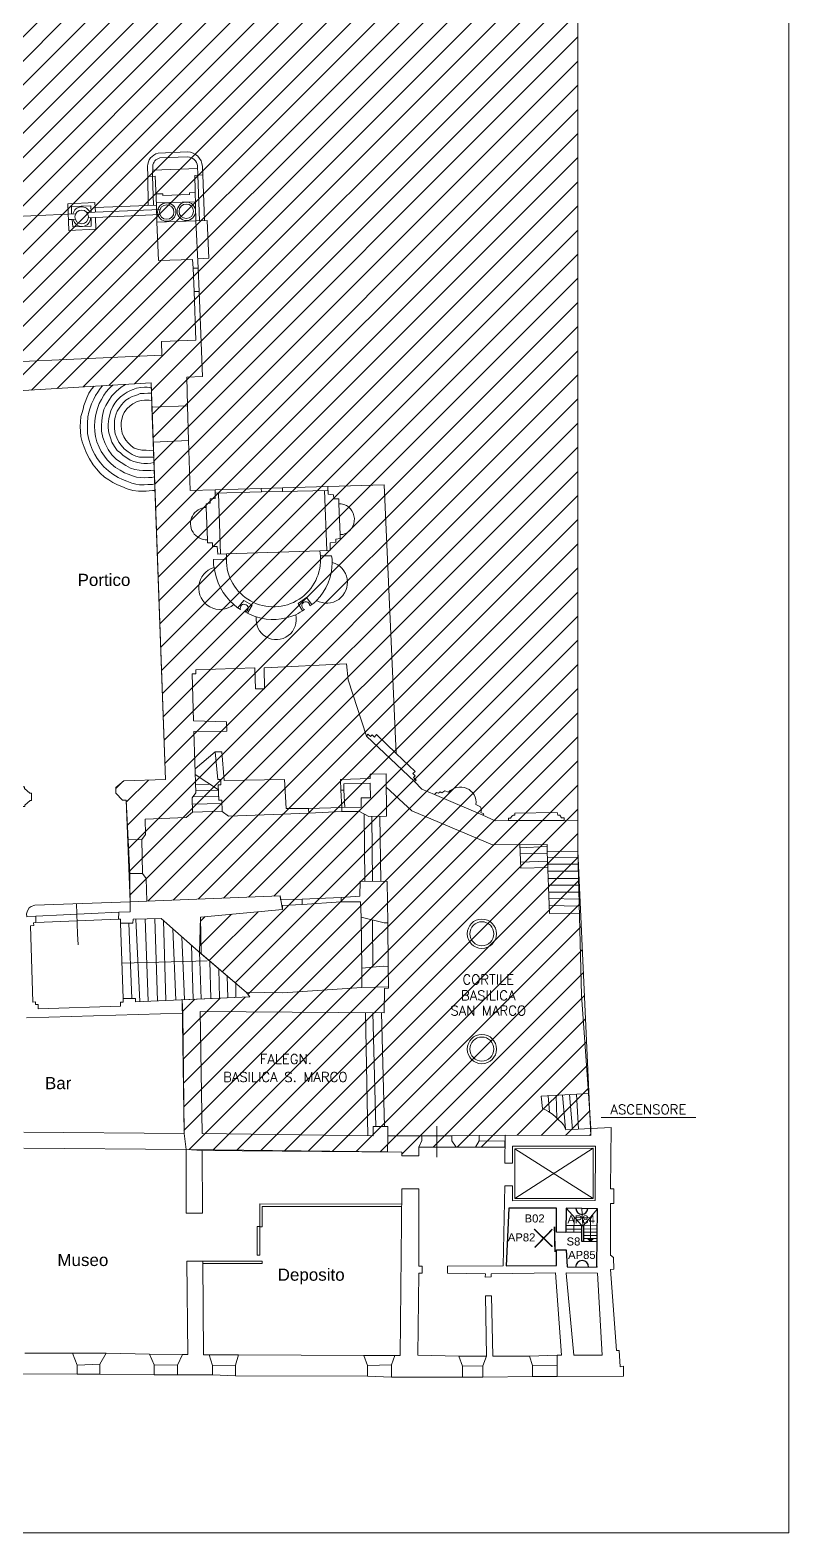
# Model space of a CAD drawing. Header units: metres. Extents: x 13 to 11853, y -8377 to 23.
# Drawn here: x 9029 to 11853, y -8377 to -2785 of the extents above; entities that cross this region are included whole.
import ezdxf
from ezdxf.enums import TextEntityAlignment as Align

# ---------------------------------------------------------------- set-up
doc = ezdxf.new("R2010")
doc.units = ezdxf.units.M
doc.header["$LTSCALE"] = 0.0125
doc.layers.add('CODICE LAMDADINE', color=150, linetype='Continuous')
for name, color, linetype, lineweight in [('LAMPADINE', 30, 'Continuous', 30), ('MURI', 7, 'Continuous', 9), ('VANI', 66, 'Continuous', 9)]:
    doc.layers.add(name, color=color, linetype=linetype, lineweight=lineweight)
doc.styles.add('DITTA', font='COMPLEX.SHX', dxfattribs={"height": 60})
doc.styles.add('ducale_200', font='ARIAL.TTF', dxfattribs={"height": 1})

# ---------------------------------------------------------------- blocks, each defined once
blk = doc.blocks.new('re')
at = {"const_width": 0.3}
for points in [[(51.55, 419.05), (51.66, 413.81)], [(55.72, 418.12), (52.08, 414.34)], [(52.09, 417.95), (55.87, 414.31)]]:
    blk.add_lwpolyline(points, dxfattribs=at)

msp = doc.modelspace()

# ---------------------------------------------------------------- hatches: boundary and pattern name
at = {"layer": 'MURI'}
h = msp.add_hatch(dxfattribs=at)
h.set_pattern_fill('ANSI31', color=252, scale=20, style=0)
h.set_pattern_definition([(45, (75518.58, -4723.45), (-44.90128, 44.90128), [])])
h.paths.add_polyline_path([(8577.7, -689.2), (8583.1, -877.3), (8479.3, -854.4), (7897.2, -860.5), (7904.8, -1409.8), (7890.3, -1409.8), (7889.5, -1390.7), (7873.5, -1390.7), (7870.4, -1395.3), (7857.4, -1378.5), (7820, -1378.5), (7804, -1396), (7800.1, -1393.7), (7791, -1393.7), (7783.3, -1399.8), (7783.3, -1411.3), (7759.6, -1412.1), (7758.2, -1417.6), (7754.7, -1422.1), (7750.1, -1424.8), (7744.3, -1426.1), (7739, -1425), (7739, -1462.5), (7811.6, -1462.5), (7811.3, -1504.2), (7840.8, -1504.8), (7862.4, -1919.1), (7832.1, -1920.2), (7832.5, -1959.9), (7862.3, -1959.2), (7882.1, -2373.7), (7852.6, -2375), (7855.2, -2417.2), (7885.2, -2416.9), (7903.3, -2813.6), (7870.7, -2814.6), (7873.7, -2859.9), (7905.3, -2857.9), (7905.3, -2877.8), (7900.7, -2879.8), (7896.4, -2884.4), (7896.1, -2886), (7869.7, -2887.5), (7879.2, -3181.2), (7917, -3179), (7918.2, -3200), (7888.7, -3200.8), (7891, -3244.3), (7921.5, -3244.3), (7938.6, -3644.7), (7905.8, -3646.3), (7907.8, -3687.5), (7938.7, -3687.5), (7950.6, -3887.1), (7961.3, -4098), (7946.9, -4102.9), (7943.4, -4111.2), (7943.4, -4120.9), (7947.2, -4128.6), (7957.3, -4133.3), (7961.8, -4134), (7964.8, -4135.6), (7965.6, -4138.7), (7963.6, -4141.9), (7962.7, -4146.2), (7964.4, -4150.3), (7967.2, -4152.7), (7967.9, -4154.5), (7968.1, -4156.3), (7964.9, -4164.3), (7965.9, -4166.9), (7968.7, -4167.5), (7970.9, -4166.4), (7974.4, -4163.5), (7978.9, -4163.7), (7979.8, -4166.2), (7982.3, -4167.1), (7985.5, -4163.9), (7988, -4163.6), (7993, -4167.9), (7991.2, -4174.5), (7985.8, -4178.6), (7984.6, -4183.1), (7987.4, -4190.4), (7992.3, -4191.9), (8000.5, -4189.4), (8002.5, -4185.4), (8002.2, -4180.9), (8019, -4180.9), (8018, -4184.7), (8020.9, -4187.4), (8024.8, -4186.9), (8028.6, -4188.3), (8029.1, -4188.5), (8031.4, -4191.3), (8032.4, -4192.8), (8033.1, -4195.8), (8031.1, -4197.6), (8031.2, -4200.2), (8033.3, -4201.9), (8035.8, -4201.5), (8039.4, -4203.2), (8040, -4207.2), (8040.6, -4208.3), (8045.7, -4322.6), (8886, -4282.9), (8901.7, -4282.3), (8899.4, -4211), (8922.3, -4210.3), (8942.9, -4235.5), (8963.6, -4235.5), (8991.8, -4199.6), (8991.8, -4179.7), (8986.5, -4179.7), (8984.2, -4127.8), (9480, -4097.2), (9533.5, -5573.9), (9377.6, -5578.5), (9348.6, -5602.9), (9348.6, -5624.3), (9373, -5650.3), (9386.8, -5650.3), (9401.7, -6029.2), (9959.7, -6006.2), (9968.9, -6056.7), (9663.3, -6085.7), (9660.3, -6216.3), (9832.9, -6365.3), (9846.7, -6382.1), (9595.5, -6392.9), (9602.2, -6890.9), (9609.8, -6950.4), (10359.5, -6959.2), (10412, -6959.6), (10412, -6973.4), (10476.1, -6973.4), (10476.1, -6941.3), (10796.3, -6941.7), (10797, -6897), (11116.3, -6898.5), (11067.4, -5839.7), (11067.4, -689.2)])
at = {"layer": 'MURI', "linetype": 'ByBlock', "lineweight": 5}
msp.add_hatch(color=256, dxfattribs=at).paths.add_polyline_path([(11114, -7292.5), (11125.5, -7281.3), (11103, -7281.3)])

# ---------------------------------------------------------------- linework, layer by layer
at = {"layer": 'LAMPADINE'}
for centre, radius, start, end in [((11082.4, -7169.7), 21.9, 179.2065, 359.2065), ((11083.3, -7387.8), 24.3, 359.5908, 179.5908)]:
    msp.add_arc(centre, radius, start, end, dxfattribs=at)
at = {"layer": 'MURI', "linetype": 'Continuous', "ltscale": 0.1}
for p, q in [((11853, 22.9), (11853, -8377.1)), ((11853, -8377.1), (5933, -8377.1))]:
    msp.add_line(p, q, dxfattribs=at)
at = {"layer": 'MURI', "color": 252}
for p, q in [((9394.4, -5798.5), (9400.5, -5923.7)), ((9444.8, -5796.9), (9447.9, -5923.7)), ((9017, -6084.2), (9050.7, -6082.6)), ((9050.7, -6082.6), (9050.7, -6105.6)), ((9042.8, -6117.2), (9030.8, -6117.8)), ((9030.8, -6117.8), (9040, -6402)), ((9050.7, -6105.6), (9042.4, -6106.3)), ((9042.4, -6106.3), (9042.8, -6117.2)), ((10263.8, -6275.1), (10344.7, -6267.5)), ((10263.8, -6347), (10263.8, -6275.1)), ((10344.7, -6267.5), (10361.5, -6269)), ((10361.5, -6269), (10363.1, -6350)), ((9846.7, -6382.1), (9832.9, -6365.3)), ((9832.9, -6365.3), (9970.4, -6366.8)), ((9970.4, -6366.8), (10263.8, -6347)), ((10263.8, -6347), (10363, -6345.1)), ((10347.8, -6351.5), (10346.3, -6441.7)), ((10363.1, -6350), (10347.8, -6351.5)), ((9040, -6402), (9049.1, -6400.4)), ((9049.1, -6400.4), (9049.1, -6411.1)), ((9049.1, -6411.1), (9059.8, -6411.1)), ((9059.8, -6411.1), (9059.8, -6426.4)), ((9059.8, -6426.4), (9365.4, -6417.2)), ((9365.4, -6417.2), (9365.4, -6402)), ((9365.4, -6402), (9376.1, -6402)), ((9376.1, -6402), (9376.1, -6388.2)), ((9376.1, -6388.2), (9421.9, -6388.2)), ((9421.9, -6400.4), (9846.7, -6382.1)), ((9421.9, -6388.2), (9421.9, -6400.4)), ((9597.6, -6443.2), (9595.5, -6392.9)), ((9597.6, -6443.2), (9015.5, -6460)), ((9602.2, -6890.9), (9597.6, -6443.2)), ((10346.3, -6441.7), (9661.8, -6437.1)), ((9661.8, -6437.1), (9669.4, -6890.9)), ((10931.4, -6751.8), (11107.2, -6742.4)), ((10936, -6797.7), (10931.4, -6751.8)), ((10946.7, -6802.2), (10936, -6797.7)), ((10958.9, -6808.4), (10946.7, -6802.2)), ((10974.2, -6820.6), (10958.9, -6808.4)), ((10984.9, -6828.2), (10974.2, -6820.6)), ((10306.5, -6900), (10306.5, -6864.9)), ((10306.5, -6864.9), (10360, -6864.9)), ((10360, -6864.9), (10360, -6900)), ((10994.1, -6838.9), (10984.9, -6828.2)), ((11007.8, -6851.1), (10994.1, -6838.9)), ((11015.4, -6860.3), (11007.8, -6851.1)), ((11023.1, -6877.1), (11015.4, -6860.3)), ((11116.3, -6872.5), (11023.1, -6877.1)), ((11116.3, -6872.5), (11191.1, -6867.9)), ((11154.2, -6830.9), (11506.8, -6830.9)), ((11191.1, -6867.9), (11189.6, -7097.1)), ((9006.4, -6886.3), (9602.2, -6890.9)), ((9609.8, -6950.4), (9602.2, -6890.9)), ((9669.4, -6890.9), (10306.5, -6900)), ((10306.5, -6900), (10306.5, -6900)), ((10360, -6900), (10359.5, -6959.2)), ((10360, -6900), (10486.8, -6900)), ((10486.8, -6916.8), (10476.1, -6941.3)), ((10486.8, -6900), (10486.8, -6916.8)), ((10795.4, -7000.9), (10797, -6897)), ((9609.8, -6950.4), (9006.4, -6945.9)), ((9669.4, -6953.5), (9609.8, -6950.4)), ((9609.8, -7187.3), (9609.8, -6950.4)), ((10412, -6959.6), (9669.4, -6953.5)), ((9669.4, -6953.5), (9671, -7187.3)), ((10412, -6973.4), (10412, -6959.6)), ((10412, -6959.6), (10412, -6959.6)), ((10476.1, -6973.4), (10412, -6973.4)), ((10476.1, -6941.3), (10476.1, -6973.4)), ((10824.5, -7000.9), (10795.4, -7000.9)), ((10789.5, -7382.9), (10795.4, -7084.9)), ((10795.4, -7084.9), (10824.5, -7084.9)), ((11189.6, -7097.1), (11201.8, -7097.1)), ((11201.8, -7097.1), (11201.8, -7150.6)), ((9883.9, -7238), (9883.9, -7152.8)), ((9883.9, -7152.8), (10411.4, -7153.1)), ((11201.8, -7150.6), (11189.6, -7150.6)), ((11189.6, -7150.6), (11189.6, -7343.1)), ((9671, -7187.3), (9609.8, -7187.3)), ((9892.9, -7238), (9892.9, -7161.9)), ((9892.9, -7161.9), (10411.4, -7162.1)), ((11082.3, -7232.5), (11024.6, -7168.9)), ((11052.6, -7258), (11053.5, -7203.3)), ((11053.5, -7203.3), (11114.7, -7204.1)), ((11085.6, -7232.6), (11082.4, -7169.7)), ((11089, -7232.8), (11140.1, -7170.5)), ((11114.7, -7204.1), (11114.1, -7281.3)), ((9874.8, -7342.9), (9874.8, -7236.3)), ((9874.8, -7236.3), (9883.9, -7236.3)), ((9883.9, -7236.3), (9883.9, -7342.9)), ((9883.9, -7238), (9892.9, -7238)), ((9616, -7712.8), (9612.9, -7366)), ((9612.9, -7366), (9672.5, -7366)), ((9672.5, -7366), (9672.6, -7389.1)), ((9672.5, -7366), (9892.9, -7366)), ((9672.5, -7366), (9674, -7714.4)), ((9672.5, -7375), (9892.9, -7375)), ((9874.8, -7342.9), (9883.9, -7342.9)), ((9892.9, -7375), (9892.9, -7366)), ((11189.6, -7343.1), (11200.3, -7352.3)), ((11200.3, -7352.3), (11201.8, -7395)), ((10583.1, -7384.3), (10789.5, -7382.9)), ((10583.1, -7410.3), (10583.1, -7384.3)), ((10723.6, -7413.4), (10583.1, -7410.3)), ((10722.1, -7425.6), (10723.6, -7413.4)), ((10745, -7424.1), (10722.1, -7425.6)), ((10984.9, -7408.8), (10745, -7413.4)), ((10745, -7413.4), (10745, -7424.1)), ((11006.3, -7715.9), (10984.9, -7408.8)), ((11024.4, -7409.7), (11024.3, -7410.1)), ((11024.3, -7410.1), (11052.8, -7715.4)), ((11024.4, -7409.7), (11140.1, -7410.5)), ((11158, -7715.4), (11140.1, -7410.5)), ((11201.8, -7395), (11189.6, -7396.6)), ((11189.6, -7396.6), (11211, -7697.6)), ((9009.4, -7708.2), (9186.6, -7708.2)), ((9186.6, -7708.2), (9205, -7752.6)), ((9577.8, -7752.6), (9596.1, -7712.8)), ((9596.1, -7712.8), (9616, -7712.8)), ((9674, -7714.4), (9695.4, -7714.4)), ((9695.4, -7714.4), (9707.6, -7754.1)), ((10991, -7795.3), (10991, -7715.9)), ((10991, -7715.9), (11006.3, -7715.9)), ((11052.8, -7715.4), (11158, -7715.4)), ((11211, -7697.6), (11221.7, -7697.6)), ((11221.7, -7697.6), (11224.8, -7758.7)), ((9205, -7752.6), (9205, -7786.2)), ((9577.8, -7789.2), (9577.8, -7752.6)), ((9707.6, -7754.1), (9707.6, -7789.2)), ((11224.8, -7758.7), (11237, -7757.1)), ((11237, -7757.1), (11237, -7793.8)), ((9205, -7786.2), (8988, -7784.6)), ((9707.6, -7789.2), (9577.8, -7789.2)), ((11237, -7793.8), (10991, -7795.3))]:
    msp.add_line(p, q, dxfattribs=at)
at = {"layer": 'MURI', "linetype": 'Continuous'}
for p, q in [((11116.3, -6898.5), (11116.3, -6872.5)), ((10797, -6897), (11116.3, -6898.5)), ((11133.1, -6938.2), (10824.5, -6938.2)), ((10824.5, -6938.2), (10824.5, -7000.9)), ((11131.6, -7139.9), (11133.1, -6938.2)), ((10824.5, -7084.9), (10824.5, -7141.4)), ((10824.5, -7141.4), (11131.6, -7139.9))]:
    msp.add_line(p, q, dxfattribs=at)
at = {"layer": 'MURI', "linetype": 'ByBlock', "lineweight": 30}
for p, q in [((10810.7, -7168.9), (10801.2, -7382.9)), ((10987.9, -7168.9), (10810.7, -7168.9)), ((10987.9, -7258), (10987.9, -7168.9)), ((11024.6, -7168.9), (11023.1, -7259.5)), ((11140.1, -7170.5), (11024.6, -7168.9)), ((11138.6, -7384.4), (11140.1, -7170.5)), ((11023.1, -7259.5), (10987.9, -7258)), ((10987.9, -7381.3), (10987.9, -7323.7)), ((10987.9, -7323.7), (11024.6, -7323.7)), ((11024.6, -7323.7), (11027.7, -7387.4)), ((11103, -7281.3), (11125.5, -7281.3)), ((10801.2, -7382.9), (10987.9, -7381.3)), ((11027.7, -7387.4), (11138.8, -7388.2)), ((11138.6, -7384.4), (11138.6, -7384.4)), ((11138.8, -7388.2), (11138.6, -7384.4))]:
    msp.add_line(p, q, dxfattribs=at)
at = {"layer": 'MURI', "linetype": 'ByBlock', "lineweight": 5}
for q in [(11103, -7281.3), (11125.5, -7281.3)]:
    msp.add_line((11114, -7292.5), q, dxfattribs=at)
at = {"layer": 'MURI', "color": 252}
for points in [[(8984.2, -4127.8), (9480, -4097.2), (9533.5, -5573.9), (9377.6, -5578.5), (9348.6, -5602.9), (9348.6, -5624.3), (9373, -5650.3), (9386.8, -5650.3), (9401.7, -6029.2), (9959.7, -6006.2), (9968.9, -6056.7), (9663.3, -6085.7), (9660.3, -6216.3), (9832.9, -6365.3), (9846.7, -6382.1), (9595.5, -6392.9), (9602.2, -6890.9), (9609.8, -6950.4), (10359.5, -6959.2), (10412, -6959.6), (10412, -6973.4), (10476.1, -6973.4), (10476.1, -6941.3), (10796.3, -6941.7), (10797, -6897), (11116.3, -6898.5), (11067.4, -5839.7), (11067.4, -689.2)], [(9499.8, -3436.4), (9495.3, -3328.7), (9467.8, -3329.5)], [(9467.8, -3329.5), (9468.3, -3438)], [(9485.4, -3329), (9488.1, -3436.9)], [(9485.5, -3305.7), (9653, -3299.6)], [(9672, -3323.9), (9641.9, -3325.4), (9646.5, -3494.5)], [(9659.2, -3494.5), (9653.7, -3324.8)], [(9678.6, -3494), (9671.7, -3323.9)], [(9643.5, -3389.8), (9622.8, -3390.6), (9622.8, -3396.7), (9523.5, -3399.8), (9522.8, -3394.4), (9498.3, -3394.4)], [(9272.7, -3462.6), (9270.7, -3426.3), (9169.8, -3430.8), (9173.4, -3530.7), (9273.7, -3525.1), (9273.2, -3482.3)], [(9256.4, -3463.3), (9255.9, -3438.5), (9183.1, -3441), (9183.1, -3468.7)], [(9512.7, -3452.3), (9241.1, -3464)], [(9499.8, -3436.4), (9271.7, -3445.1)], [(9644.2, -3423.5), (9499.8, -3427.3)], [(9499.8, -3436.4), (9501.4, -3499.1)], [(9199, -3468), (8920.5, -3480.4)], [(9185.6, -3489.9), (9172.4, -3489.9)], [(9256.4, -3483.3), (9256.4, -3514.9), (9188.2, -3517.4), (9185.6, -3489.4), (9197.6, -3488.9)], [(9512.5, -3471.2), (9246.5, -3483.8)], [(9654.2, -3670.2), (9646.5, -3494.5), (9501.4, -3499.1), (9507.5, -3642.7), (9634.3, -3638.1), (9635.8, -3670.2), (9654.2, -3670.2)], [(9652.6, -3636.6), (9694.4, -3634), (9688.3, -3494), (9646.5, -3494.5)], [(9635.8, -3670.2), (9639.6, -3757.3)], [(9654.2, -3670.2), (9658, -3757.3)], [(8984.2, -4127.8), (9480, -4097.2), (9482.3, -4187.4), (9615.2, -4183.5), (9612.1, -4075.8), (9671, -4073.5), (9658, -3757.3), (9639.6, -3757.3), (9646.5, -3938.3), (9518.9, -3943.7), (9519.7, -3994.1), (8643.5, -4034.6)], [(9268.3, -4110.3), (9257.7, -4120.9), (9248.5, -4136.2), (9240.9, -4153.8), (9234.8, -4169.8), (9229.4, -4182), (9226.4, -4195), (9221.8, -4211), (9218.7, -4222.5), (9217.2, -4242.4), (9215.7, -4259.9), (9216.4, -4279), (9218.7, -4297.4), (9223.3, -4316.5), (9230.9, -4337.1), (9239.3, -4359.2), (9250, -4380.6), (9263.8, -4402), (9276, -4417.3), (9290.5, -4433.3), (9306.6, -4447.9), (9322.6, -4458.6), (9337.1, -4468.5), (9354.7, -4476.9), (9370.7, -4483.8), (9390.6, -4491.4), (9411.2, -4497.5), (9432.6, -4500.6), (9448.7, -4500.6), (9461.6, -4500.6), (9472.3, -4499.8), (9484.6, -4498.3), (9494.2, -4497.5)], [(9299.2, -4108.4), (9289.8, -4118.6), (9281.4, -4131.6), (9273, -4144.6), (9266.1, -4158.3), (9258.4, -4175.1), (9253.1, -4190.4), (9248.5, -4206.5), (9244.7, -4224), (9243.2, -4247.7), (9242.4, -4262.2), (9243.2, -4285.9), (9248.5, -4308.8), (9253.9, -4328.7), (9261.5, -4347.8), (9269.9, -4363.8), (9279.1, -4379.1), (9291.3, -4395.2), (9304.3, -4409.7), (9321.1, -4424.9), (9337.1, -4437.9), (9357, -4449.4), (9373.8, -4457), (9389.1, -4463.9), (9407.4, -4470.8), (9423.4, -4474.6), (9436.4, -4476.9), (9454, -4476.9), (9467.8, -4476.1), (9484.6, -4475.4), (9493.3, -4473.9)], [(9336.7, -4106.1), (9328.7, -4113.3), (9322.6, -4119.4), (9312.7, -4130.8), (9304.3, -4143.8), (9295.1, -4159.9), (9286.7, -4174.4), (9281.4, -4189.7), (9276.8, -4204.9), (9273, -4221), (9269.9, -4239.3), (9269.1, -4259.2), (9270.7, -4279), (9273, -4297.4), (9278.3, -4316.5), (9285.9, -4336.3), (9293.6, -4353.1), (9305.8, -4370.7), (9316.5, -4384.5), (9331, -4399), (9347.1, -4412), (9364.6, -4422.7), (9380.7, -4431.8), (9394.4, -4437.9), (9410.5, -4444), (9425, -4448.6), (9439.5, -4450.2), (9454, -4450.9), (9470, -4450.2), (9482.3, -4449.4), (9492.4, -4447.8)], [(9384.9, -4103.1), (9367.7, -4114), (9350.1, -4129.3), (9334.1, -4146.1), (9321.8, -4162.9), (9311.2, -4182), (9304.3, -4197.3), (9298.9, -4218.7), (9295.9, -4237.8), (9295.1, -4256.9), (9295.1, -4277.5), (9299.7, -4300.4), (9308.9, -4323.3), (9320.3, -4345.5), (9334.1, -4365.4), (9350.9, -4382.2), (9368.4, -4394.4), (9386, -4405.1), (9403.6, -4415), (9418.9, -4419.6), (9434.9, -4422.7), (9449.4, -4423.4), (9467.8, -4424.2), (9478.5, -4423.4), (9491.4, -4421.9)], [(9480.5, -4116.3), (9464.7, -4113.3), (9454.8, -4113.3), (9441, -4114.8), (9425.7, -4117.9), (9412.8, -4121.7), (9403.6, -4126.3), (9390.6, -4131.6), (9379.1, -4139.2), (9366.2, -4149.9), (9353.9, -4161.4), (9344.8, -4172.9), (9337.1, -4185.8), (9330.3, -4201.1), (9325.7, -4214.9), (9322.6, -4230.9), (9320.3, -4250.8), (9320.3, -4264.5), (9322.6, -4283.6), (9328, -4302.7), (9334.1, -4318), (9344, -4334.8), (9353.9, -4349.3), (9365.4, -4358.5), (9375.3, -4368.4), (9389.8, -4376.8), (9401.3, -4385.2), (9415, -4389.8), (9430.3, -4393.6), (9442.5, -4396.7), (9453.2, -4397.4), (9466.2, -4397.4), (9478.5, -4395.9), (9490.4, -4394.4)], [(9481, -4136.2), (9467.8, -4136.2), (9454, -4136.9), (9439.5, -4137.7), (9429.6, -4141.5), (9417.3, -4145.4), (9409.7, -4148.4), (9397.5, -4154.5), (9386, -4161.4), (9377.6, -4169), (9369.2, -4179), (9360.8, -4192), (9353.9, -4202.6), (9350.1, -4212.6), (9345.5, -4225.6), (9344, -4237.8), (9343.2, -4253.8), (9343.2, -4269.1), (9346.3, -4286.7), (9352.4, -4302), (9360, -4318), (9367.7, -4329.5), (9379.9, -4343.2), (9393.7, -4354.7), (9408.9, -4363.8), (9423.4, -4369.9), (9436.4, -4373.8), (9449.4, -4374.5), (9465.5, -4374.5), (9481.5, -4373.8), (9489.7, -4373.8)], [(9481.7, -4163.7), (9472.3, -4162.2), (9464.7, -4162.2), (9455.5, -4162.2), (9443.3, -4162.9), (9428, -4167.5), (9411.2, -4175.9), (9401.3, -4183.5), (9389.1, -4194.2), (9379.9, -4208), (9374.6, -4219.5), (9370.7, -4232.4), (9367.7, -4244.7), (9367.7, -4256.9), (9369.2, -4269.9), (9372.3, -4284.4), (9378.4, -4298.1), (9385.3, -4310.4), (9393.7, -4321.1), (9405.1, -4332.5), (9416.6, -4340.1), (9428.8, -4344.7), (9445.6, -4347.8), (9461.6, -4348.6), (9475.4, -4349.3), (9488.7, -4348.5)], [(9482.3, -4187.4), (9487.6, -4318)], [(9615.2, -4183.5), (9619, -4311.9)], [(9718.3, -4495.5), (9889.5, -4490.4), (9891, -4502.9), (9718.3, -4507.8)], [(9730.5, -4507.4), (9738.2, -4734.7)], [(9889.5, -4490.4), (9968.9, -4488.1)], [(9968.9, -4501.3), (9891, -4502.9)], [(10137.7, -4498), (9968.9, -4501.3), (9968.9, -4488.1), (10136.9, -4483.1)], [(10133.9, -4721.7), (10124.7, -4498.3)], [(9684.7, -4560.9), (9689.3, -4681.6)], [(10178.2, -4547.2), (10182.8, -4661.8)], [(9759.6, -4734), (10107.9, -4722.6)], [(9838.4, -4954.8), (9855.3, -4925.1), (9825.3, -4907.6), (9801.9, -4935.2)], [(10078.2, -4922.3), (10057.5, -4896.5), (10026.9, -4918.4), (10043.6, -4945.8)], [(10459.3, -5581.5), (10280.6, -5411.9)], [(9718.3, -5470), (9643.5, -5534.1)], [(10065.1, -5680.8), (9982.6, -5680.8), (9976.5, -5573.9), (9751.9, -5576.9), (9742.8, -5470), (9718.3, -5470), (9727.5, -5573.9), (9739.7, -5573.9), (9739.7, -5593.7), (9729, -5593.7), (9732.1, -5650.3), (9742.8, -5650.3), (9744.3, -5693), (9767.2, -5709.8), (10066.7, -5699.2), (10065.1, -5680.8)], [(9644.2, -5554.5), (9730, -5611.7)], [(9698.3, -5590.6), (9645.5, -5592.2)], [(10353.9, -5552.5), (10355.4, -5709.8), (10289.7, -5711.4), (10254.6, -5693), (10188.9, -5693), (10188.9, -5677.8), (10260.7, -5676.2), (10260.7, -5641.1), (10295.8, -5641.1), (10294.3, -5587.6), (10196.5, -5589.1), (10196.5, -5613.6), (10185.8, -5613.6), (10184.3, -5573.9), (10294.3, -5569.3), (10294.3, -5554), (10353.9, -5552.5)], [(9035, -5623.9), (9028.5, -5623.9), (9008.6, -5606.7), (9008.6, -5600.6), (8980, -5600.6), (8980, -5606.7), (8962, -5624.7), (8955.6, -5624.7), (8955.9, -5654.8), (8962.4, -5654.8), (8980, -5668.6), (8980, -5673.6), (9009.4, -5673.6), (9009.4, -5669), (9029.7, -5651.4), (9034.6, -5651.4), (9035, -5623.9)], [(9731.3, -5636.5), (9635, -5638.1)], [(9730.1, -5613.6), (9646.3, -5615.1)], [(10185.8, -5613.6), (10188.9, -5677.8)], [(10196.5, -5613.6), (10200.6, -5677.5)], [(11107.2, -6742.4), (11081.1, -6376), (11067.4, -5839.7), (10953.7, -5841.3), (10952.8, -5815.3), (10749.6, -5816.8), (10450.1, -5690), (10353.9, -5601.4)], [(10713.9, -5706.7), (10534, -5629.3)], [(9743.2, -5662.5), (9633.5, -5665.5)], [(9744.2, -5691.5), (9634.3, -5694.5)], [(10065.1, -5680.8), (10188.9, -5677.8)], [(10188.9, -5693), (10066.7, -5699.2)], [(10272.9, -5702.6), (10274.4, -5951.5)], [(10300.4, -5711.1), (10303.5, -5951.9)], [(10331, -5710.4), (10334, -5952.4)], [(10809.2, -5726.4), (11017, -5725.6)], [(10955.8, -5900.8), (10855, -5903.9), (10852, -5815.3)], [(10952.8, -5822.9), (10852.4, -5827.5)], [(10953.9, -5848.9), (10853.2, -5850.4)], [(11073.3, -6070.4), (10962, -6071.9), (10953.7, -5841.3)], [(11068, -5862.6), (10954.5, -5864.2)], [(9666.4, -6221.7), (9516.6, -6090.3), (9412.8, -6093.3), (9411.2, -6108.6), (9365.4, -6108.6), (9365.4, -6093.3), (9357.8, -6093.3), (9359.3, -6067.4), (9402.1, -6065.8), (9400.5, -5923.7), (9447.9, -5923.7), (9461.6, -5942.1), (9463.2, -6026.1), (9959.7, -6006.2), (9961.2, -6021.5), (10042.2, -6018.5), (10042.2, -6038.3), (9968.9, -6042.9), (9968.9, -6056.7), (9663.3, -6085.7), (9666.4, -6221.7)], [(10955, -5877.9), (10854.2, -5881)], [(11068.6, -5888.6), (10955.4, -5888.6)], [(11069.3, -5914.6), (10956.3, -5914.6)], [(10358.5, -5952.8), (10360, -6107.1), (10346.3, -6107.1), (10260.7, -6085.7), (10259.2, -6029.2), (10187.4, -6029.2), (10187.4, -6012.4), (10256.1, -6007.8), (10257.6, -5951.2), (10358.5, -5952.8)], [(11070, -5942.1), (10957.3, -5942.1)], [(11070.6, -5966.5), (10958.2, -5966.5)], [(9017, -6084.4), (9016.3, -6073.3), (9019.5, -6061.8), (9025.6, -6051.1), (9033.7, -6046), (9046.6, -6041.6), (9401.7, -6029.2)], [(9207.9, -6189), (9206.2, -6147.8), (9201.6, -6036.2)], [(10042.2, -6018.5), (10187.4, -6012.4)], [(10187.4, -6029.2), (10042.2, -6038.3)], [(11071.3, -5992.5), (10959.1, -5992.5)], [(11072, -6018.5), (10960, -6016.9)], [(9050.7, -6082.6), (9359.3, -6067.4)], [(9050.7, -6105.6), (9357.8, -6093.3)], [(9423.4, -6093), (9437.2, -6399.8)], [(9457.1, -6092), (9469.3, -6398.4)], [(9493.7, -6090.9), (9502.9, -6396.9)], [(10260.7, -6085.7), (10263.8, -6275.1)], [(11072.6, -6044.5), (10960.9, -6042.9)], [(9365.4, -6108.6), (9376.1, -6388.2)], [(9397.4, -6108.6), (9408.2, -6388.2)], [(9525.8, -6098.3), (9535, -6395.5)], [(9561, -6129.2), (9571.6, -6394)], [(10304.2, -6271.3), (10303.5, -6096.4)], [(10360, -6107.1), (10361.5, -6269)], [(9594.5, -6158.6), (9603.7, -6392.6)], [(9629.7, -6189.5), (9635.8, -6391.2)], [(9687.8, -6248.1), (9646.5, -6249.3), (9371.1, -6256.9)], [(9660.3, -6216.3), (9666.3, -6389.9)], [(9666.4, -6221.7), (9832.9, -6365.3)], [(9698.4, -6249.3), (9701.5, -6388.4)], [(9732, -6278.3), (9733.6, -6387)], [(9762.5, -6304.6), (9765.7, -6385.6)], [(9794.7, -6332.3), (9794.7, -6384.3)], [(10277.5, -6441.2), (10286.6, -6899.9)], [(10305, -6441.4), (10315.7, -6864.9)], [(10337.1, -6441.6), (10347.8, -6864.9)], [(10961.9, -6810.8), (10957.4, -6750.4)], [(10989.4, -6833.5), (10986.4, -6748.9)], [(11021.2, -6873), (11010.9, -6747.6)], [(11047.6, -6875.9), (11036.9, -6746.2)], [(11070.5, -6874.8), (11062.8, -6744.8)], [(11116.3, -6872.5), (11107.2, -6742.4)], [(10542.6, -6863.7), (10542.6, -6978.4)], [(10486.8, -6900), (10598.3, -6900)], [(10700.7, -6898.5), (10700.7, -6918.4), (10687, -6941.3), (10615.2, -6941.3), (10598.3, -6918.4), (10598.3, -6900), (10700.7, -6898.5)], [(10700.7, -6898.5), (10797, -6897)], [(10700.7, -6918.4), (10796.6, -6919.8)], [(10476.1, -6941.3), (10615.2, -6941.3)], [(10687, -6941.3), (10796.3, -6941.7)], [(11123.9, -6945.9), (11123.9, -7132.3), (10833.6, -7132.3), (10833.6, -6947.4), (11123.9, -6945.9)], [(11123.9, -6945.9), (10833.6, -7132.3)], [(10833.6, -6947.4), (11123.9, -7132.3)], [(10624.3, -7718.9), (10638.1, -7757.1), (10638.1, -7796.9), (10373.8, -7796.9), (10373.8, -7751), (10386, -7717.4), (10405.8, -7717.4), (10412, -7097.1), (10476.1, -7097.1), (10476.1, -7384.3), (10488.3, -7384.3), (10488.3, -7410.3), (10476.1, -7410.3), (10471.5, -7715.9), (10624.3, -7718.9)], [(11023.1, -7258.1), (11082.1, -7257.9)], [(11023.3, -7246.5), (11082.2, -7246.2)], [(11023.5, -7233.2), (11082.3, -7232.8)], [(11088.9, -7246.2), (11139.6, -7245.8)], [(11088.9, -7257.9), (11139.5, -7257.6)], [(11088.9, -7270.2), (11139.4, -7270)], [(11089, -7232.8), (11139.7, -7232.4)], [(11088.8, -7281.3), (11139.4, -7281.2)], [(11088.8, -7292.5), (11139.3, -7292.5)], [(9186.6, -7708.2), (9311.9, -7708.2)], [(9473.9, -7711.3), (9490.7, -7751), (9490.7, -7789.2), (9289, -7786.2), (9289, -7749.5), (9311.9, -7708.2), (9473.9, -7711.3)], [(9473.9, -7711.3), (9596.1, -7712.8)], [(9695.4, -7714.4), (9805.4, -7714.4)], [(10271.4, -7717.4), (10285.1, -7754.1), (10285.1, -7793.8), (9793.2, -7792.3), (9793.2, -7752.6), (9805.4, -7714.4), (10271.4, -7717.4)], [(10887.1, -7718.9), (10991, -7715.9)], [(9289, -7749.5), (9205, -7752.6)], [(9490.7, -7751), (9577.8, -7752.6)], [(9793.2, -7752.6), (9707.6, -7754.1)], [(10271.4, -7717.4), (10386, -7717.4)], [(10373.8, -7751), (10285.1, -7754.1)], [(10624.3, -7718.9), (10728.2, -7718.9)], [(10638.1, -7757.1), (10714.5, -7755.6)], [(10899.3, -7754.1), (10991, -7755.6)], [(9205, -7786.2), (9289, -7786.2)], [(9490.7, -7789.2), (9577.8, -7789.2)], [(9707.6, -7789.2), (9793.2, -7792.3)], [(10285.1, -7793.8), (10373.8, -7796.9)], [(10638.1, -7796.9), (10714.5, -7796.9)], [(10899.3, -7795.3), (10991, -7795.3)]]:
    msp.add_lwpolyline(points, dxfattribs=at)
for points in [[(9672, -3323.9), (9670.4, -3292.3, 0.386869), (9615.4, -3237.8), (9505.4, -3243.4, 0.357678), (9466.7, -3291.8), (9467.8, -3329.5)], [(9654, -3324.8), (9652.6, -3290.3, 0.355537), (9615.4, -3256.7), (9512.6, -3260.7, 0.341841), (9485.6, -3291.4), (9485.4, -3329)], [(10392.1, -5476.2), (10318.4, -5405.8), (10318.4, -5405.8), (10311.5, -5415.5), (10301.6, -5407.1), (10296, -5413.7), (10286.2, -5405.3), (10280.6, -5411.9), (10213.3, -5202.6), (10207.2, -5143), (9900.1, -5158.3), (9901.7, -5236.2), (9868, -5236.2), (9865, -5158.3), (9646.5, -5165.9), (9646.5, -5179.7), (9632.8, -5179.7), (9637.3, -5355.4), (9759.6, -5358.4), (9761.1, -5393.6), (9638.9, -5395.1), (9646.5, -5622.8), (9632.8, -5641.1), (9634.3, -5694.6), (9609.8, -5714.4), (9457.1, -5720.5), (9458.6, -5778.6), (9444.8, -5796.9), (9394.4, -5798.5), (9386.8, -5650.3), (9373, -5650.3), (9348.6, -5624.3), (9348.6, -5602.9), (9377.6, -5578.5), (9533.5, -5573.9), (9487.6, -4318), (9619, -4311.9), (9625.1, -4498.3), (9718.3, -4495.5), (9718.3, -4527.3), (9700, -4528.8), (9700, -4545.6), (9684.7, -4547.2), (9684.7, -4560.9, 1.005502), (9689.3, -4681.6), (9689.3, -4692.3), (9707.6, -4692.3), (9707.6, -4706.1), (9726, -4706.1), (9727.5, -4735.1), (9759.6, -4734), (9759.6, -4753.4), (9712.2, -4755), (9712.2, -4776.3), (9714, -4784.4, 1.220855), (9786.9, -4922.7), (9786.9, -4922.7), (9799.3, -4933.7), (9812.4, -4941, -2.601623), (9829.6, -4950.2), (9838.4, -4954.8, 0.044064), (9871.2, -4968.6, 1.209894), (10017.7, -4960.2, 0.044252), (10050.8, -4940.9, -1.985512), (10070.5, -4927.1), (10081.9, -4920, 0.022173), (10095.4, -4907.2, 1.131397), (10153.9, -4766.2, 0.015218), (10153.7, -4753.4), (10150.7, -4741.2), (10109.4, -4741.2), (10107.9, -4722.6), (10146.1, -4721.3), (10146.1, -4692.3), (10167.5, -4690.8), (10167.5, -4678.6), (10182.8, -4677), (10182.8, -4661.8), (10193.5, -4661.8, 0.794159), (10187.4, -4547.2), (10178.2, -4547.2), (10178.2, -4528.8), (10159.9, -4528.8), (10158.3, -4513.6), (10138.5, -4512), (10136.9, -4483), (10346.3, -4476.9), (10392.1, -5476.2)], [(11067.4, -5725.3), (11017, -5725.6), (11017, -5716), (11006.3, -5716), (11000.2, -5706.8), (10992.5, -5706.8), (10991, -5696.1), (10833.6, -5699.2), (10833.6, -5706.8), (10827.5, -5706.8), (10821.4, -5709.8), (10816.8, -5717.5), (10809.2, -5717.5), (10809.2, -5726.4), (10760.3, -5726.7), (10713.9, -5706.7), (10717.5, -5700.7), (10706.8, -5696.1), (10708.4, -5686.9), (10705.3, -5674.7), (10688.5, -5667.1, 0.736312), (10586.1, -5621.2), (10572.4, -5615.1), (10561.7, -5622.8), (10555.1, -5619.7), (10549.5, -5624.3), (10541.1, -5621.9), (10534, -5629.3), (10486.8, -5609), (10459.3, -5581.5), (10465.4, -5575.4), (10456.3, -5566.2), (10462.4, -5560.1), (10453.2, -5551), (10462.4, -5543.3), (10392.1, -5476.2)]]:
    msp.add_lwpolyline(points, format="xyb", dxfattribs=at)
at = {"layer": 'MURI', "linetype": 'ByBlock', "lineweight": 30}
msp.add_lwpolyline([(11082.3, -7232.5), (11089, -7232.8), (11088.8, -7292.5), (11081.9, -7292.3), (11082.3, -7232.5)], dxfattribs=at)
at = {"layer": 'MURI', "color": 252}
msp.add_lwpolyline([(10746.6, -7495.1), (10751.8, -7718.9), (10887.1, -7718.9), (10899.3, -7754.1), (10899.3, -7795.3), (10714.5, -7796.9), (10714.5, -7755.6), (10728.2, -7718.9), (10723.6, -7495.1)], close=True, dxfattribs=at)
for centre, radius in [((9221.4, -3480.1), 25.4), ((9537.7, -3461.9), 34.3), ((9537.7, -3461.9), 26.9), ((9610.7, -3459.2), 34.3), ((9610.7, -3459.2), 26.9), ((10710.3, -6147.5), 54.5), ((10710.3, -6147.5), 44.7), ((10710.3, -6576.5), 54.5), ((10710.3, -6576.5), 44.7)]:
    msp.add_circle(centre, radius, dxfattribs=at)
for centre, radius, start, end in [((9221.6, -3476.2), 33.7, 22.1107, 166.7447), ((9221.9, -3483.3), 32.4, 190.5782, 359.7016), ((9934.8, -4755.8), 175.2, 179.225, 4.7765), ((9937.4, -4755), 225.3, 187.5068, 228.0954), ((9944.6, -4762), 209.4, 316.0892, 358.8534), ((9933.5, -4775.2), 203.2, 252.1325, 294.4534)]:
    msp.add_arc(centre, radius, start, end, dxfattribs=at)

# ---------------------------------------------------------------- block references
at = {"layer": 'LAMPADINE', "xscale": 18.06767120358927, "yscale": 18.06767120358836, "zscale": 18.06767120358864, "rotation": 180}
msp.add_blockref('re', (11913.9, 239.5), dxfattribs=at)

# ---------------------------------------------------------------- texts
at = {"layer": 'CODICE LAMDADINE', "char_height": 30, "width": 1534, "attachment_point": 1, "style": 'ducale_200'}
for s, insert in [('AP84', (11028.4, -7195.3)), ('AP85', (11031.2, -7327.5))]:
    msp.add_mtext(s, dxfattribs=dict(at, insert=insert))
at = {"layer": 'CODICE LAMDADINE', "insert": (10806.9, -7262.3), "char_height": 30, "width": 1534, "attachment_point": 1, "line_spacing_factor": 0.75, "style": 'ducale_200'}
msp.add_mtext('AP82', dxfattribs=at)
at = {"layer": 'MURI', "color": 252, "style": 'DITTA'}
for s, height, p in [('CORTILE', 36.14, (10734.1, -6335.7)), ('BASILICA', 36.14, (10734.1, -6395.2)), ('SAN MARCO', 36.14, (10734.1, -6451.4)), ('FALEGN.', 36.14, (9980.9, -6631.9)), ('BASILICA S. MARCO', 36.135, (9979, -6698.7)), ('ASCENSORE', 36.14, (11329.9, -6819.4))]:
    msp.add_text(s, height=height, dxfattribs=at).set_placement(p, align=Align.CENTER)
at = {"layer": 'MURI', "color": 252, "char_height": 45.17, "width": 213.213, "attachment_point": 1, "style": 'ducale_200'}
for s, insert in [('Portico', (9206.1, -4808.1)), ('Bar', (9084.9, -6680.6)), ('Museo', (9131.1, -7338.7)), ('Deposito', (9950.7, -7393.4))]:
    msp.add_mtext(s, dxfattribs=dict(at, insert=insert))
at = {"layer": 'VANI', "linetype": 'Continuous', "char_height": 30, "width": 2779.339, "attachment_point": 1, "style": 'ducale_200'}
for s, insert in [('B02', (10869.3, -7191.8)), ('{\\fArial|b0|i0|c0|p34;S8}', (11025.5, -7277.5))]:
    msp.add_mtext(s, dxfattribs=dict(at, insert=insert))

doc.saveas('drawing.dxf')
